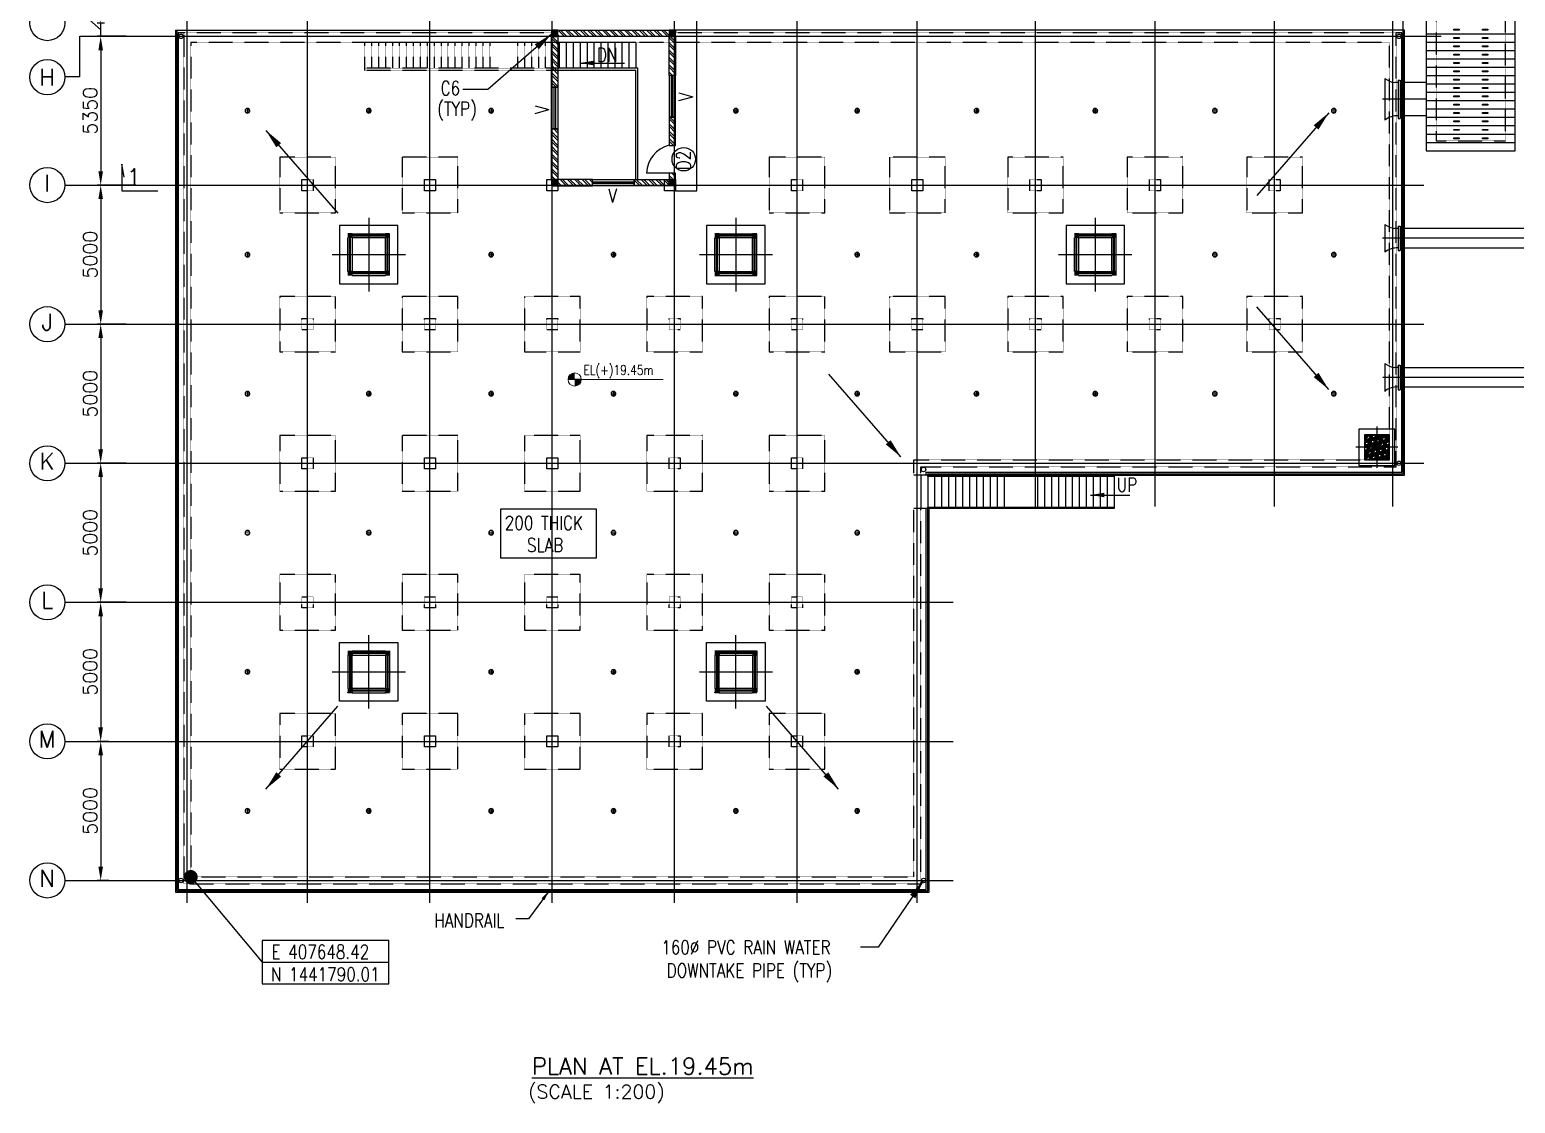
# Model space of a CAD drawing. Header units: millimetres. Extents: x -7644 to 230040, y 17031 to 222323.
# Drawn here: x 102246 to 155664, y 144753 to 183353 of the extents above; entities that cross this region are included whole.
import ezdxf
from ezdxf.enums import TextEntityAlignment as Align

# ---------------------------------------------------------------- set-up
doc = ezdxf.new("R2010")
doc.units = ezdxf.units.MM
doc.header["$LTSCALE"] = 4
doc.header["$MEASUREMENT"] = 0
doc.header["$PDMODE"] = 34
doc.linetypes.add('CENTER', pattern=[2, 1.25, -0.25, 0.25, -0.25])
doc.linetypes.add('HIDDEN', pattern=[0.375, 0.25, -0.125])
doc.layers.get('0').update_dxf_attribs({"color": 8})
for name, color, linetype in [('3MM', 3, 'Continuous'), ('AIR COWL', 3, 'Continuous'), ('BRICK WALL', 1, 'Continuous'), ('CENTER', 252, 'CENTER'), ('DIM', 8, 'Continuous'), ('GD NAME', 6, 'CENTER'), ('GRID', 8, 'CENTER'), ('HANDRAIL', 6, 'Continuous'), ('HATCH', 253, 'Continuous'), ('MOTOR', 252, 'Continuous'), ('PIPE', 3, 'Continuous'), ('PIPE LINE(MOTOR)', 142, 'Continuous'), ('RCC WALL', 7, 'Continuous'), ('SHADE', 5, 'Continuous'), ('txt-1', 7, 'Continuous'), ('txt-2', 7, 'Continuous')]:
    doc.layers.add(name, color=color, linetype=linetype)
doc.layers.add('C - E - Text 2.5', color=3, linetype='CENTER', lineweight=35)
doc.layers.add('Object', color=7, linetype='Continuous', lineweight=0)
doc.styles.add('Mano', font='romand.shx', dxfattribs={"height": 3})
doc.styles.add('ROMANS', font='ROMANS')
doc.linetypes.add('FENCELINE1', pattern='A,0.25,-0.1,[133,ltypeshp.shx,S=0.1,R=0,X=-0.1,Y=0],-0.1,1', length=1.45)
doc.dimstyles.new('1-75N', dxfattribs={"dimscale": 75, "dimtxt": 5, "dimasz": 5, "dimexe": 1.25, "dimexo": 1.25, "dimgap": 1.25, "dimtad": 1, "dimdec": 0, "dimdsep": 46, "dimtxsty": 'ROMANS', "dimcen": 1, "dimclrd": 8, "dimclre": 8, "dimclrt": 5, "dimadec": 0, "dimazin": 0, "dimtfac": 1, "dimtdec": 0, "dimtmove": 0, "dimatfit": 3, "dimfxl": 1, "dimarcsym": 0})

# ---------------------------------------------------------------- blocks, each defined once
blk = doc.blocks.new('*D150')
at = {"layer": 'DEFPOINTS', "color": 0, "transparency": 16777216}
for p in [(104798, 183590), (105066, 183590), (105066, 183115)]:
    blk.add_point(p, dxfattribs=at)
at = {"layer": 'DIM', "color": 8, "lineweight": -2, "transparency": 16777216}
for p, q in [((103989, 184063), (103989, 185599)), ((104798, 184090), (104798, 184590)), ((104798, 183353), (103989, 184063)), ((104941, 183590), (104673, 183590)), ((104798, 183115), (104798, 183590)), ((104798, 183115), (104798, 183590)), ((104941, 183115), (104673, 183115)), ((104798, 182615), (104798, 182115))]:
    blk.add_line(p, q, dxfattribs=at)
at = {"layer": 'DIM', "color": 8, "transparency": 16777216}
for points in [[(104715, 184090), (104881, 184090), (104798, 183590)], [(104715, 182615), (104881, 182615), (104798, 183115)]]:
    blk.add_solid(points, dxfattribs=at)
at = {"layer": 'DIM', "color": 5, "transparency": 16777216, "insert": (103614, 184831), "char_height": 500, "attachment_point": 5, "rotation": 90, "style": 'ROMANS'}
blk.add_mtext('475', dxfattribs=at)
blk = doc.blocks.new('A$C472B03D5')
at = {"layer": 'DIM'}
h = blk.add_hatch(color=1, dxfattribs=at)
h.dxf.hatch_style = 1
h.paths.add_polyline_path([(0, 0), (-238, 0), (-238, -238, 0.414214)])
h.paths.add_polyline_path([(-238, 0), (-238, 238, 0.414214), (-476, 0)])
at = {"layer": 'DIM', "color": 1}
blk.add_line((0, 0), (-476, 0), dxfattribs=at)
at = {"layer": 'Object'}
blk.add_lwpolyline([(0, 0), (2950, 0)], dxfattribs=at)
blk.add_circle((-238, 0), 238, dxfattribs=at)
blk = doc.blocks.new('*D155')
at = {"layer": 'DEFPOINTS', "color": 0, "transparency": 16777216}
for p in [(105837, 183115), (104798, 177765), (105837, 177765)]:
    blk.add_point(p, dxfattribs=at)
at = {"layer": 'DIM', "color": 8, "lineweight": -2, "transparency": 16777216}
for p, q in [((105712, 183115), (104673, 183115)), ((104798, 182615), (104798, 178265)), ((105712, 177765), (104673, 177765))]:
    blk.add_line(p, q, dxfattribs=at)
at = {"layer": 'DIM', "color": 8, "transparency": 16777216}
for points in [[(104715, 182615), (104881, 182615), (104798, 183115)], [(104715, 178265), (104881, 178265), (104798, 177765)]]:
    blk.add_solid(points, dxfattribs=at)
at = {"layer": 'DIM', "color": 5, "transparency": 16777216, "insert": (104423, 180440), "char_height": 500, "attachment_point": 5, "rotation": 90, "style": 'ROMANS'}
blk.add_mtext('5350', dxfattribs=at)
blk = doc.blocks.new('*D156')
at = {"layer": 'DEFPOINTS', "color": 0, "transparency": 16777216}
for p in [(106188, 177765), (104798, 172765), (105837, 172765)]:
    blk.add_point(p, dxfattribs=at)
at = {"layer": 'DIM', "color": 8, "lineweight": -2, "transparency": 16777216}
for p, q in [((106063, 177765), (104673, 177765)), ((104798, 177265), (104798, 173265)), ((105712, 172765), (104673, 172765))]:
    blk.add_line(p, q, dxfattribs=at)
at = {"layer": 'DIM', "color": 8, "transparency": 16777216}
for points in [[(104715, 177265), (104881, 177265), (104798, 177765)], [(104715, 173265), (104881, 173265), (104798, 172765)]]:
    blk.add_solid(points, dxfattribs=at)
at = {"layer": 'DIM', "color": 5, "transparency": 16777216, "insert": (104423, 175265), "char_height": 500, "attachment_point": 5, "rotation": 90, "style": 'ROMANS'}
blk.add_mtext('5000', dxfattribs=at)
blk = doc.blocks.new('*D157')
at = {"layer": 'DEFPOINTS', "color": 0, "transparency": 16777216}
for p in [(105837, 172765), (104798, 167765), (105837, 167765)]:
    blk.add_point(p, dxfattribs=at)
at = {"layer": 'DIM', "color": 8, "lineweight": -2, "transparency": 16777216}
for p, q in [((105712, 172765), (104673, 172765)), ((104798, 172265), (104798, 168265)), ((105712, 167765), (104673, 167765))]:
    blk.add_line(p, q, dxfattribs=at)
at = {"layer": 'DIM', "color": 8, "transparency": 16777216}
for points in [[(104715, 172265), (104881, 172265), (104798, 172765)], [(104715, 168265), (104881, 168265), (104798, 167765)]]:
    blk.add_solid(points, dxfattribs=at)
at = {"layer": 'DIM', "color": 5, "transparency": 16777216, "insert": (104423, 170265), "char_height": 500, "attachment_point": 5, "rotation": 90, "style": 'ROMANS'}
blk.add_mtext('5000', dxfattribs=at)
blk = doc.blocks.new('*D158')
at = {"layer": 'DEFPOINTS', "color": 0, "transparency": 16777216}
for p in [(105837, 167765), (104798, 162765), (105837, 162765)]:
    blk.add_point(p, dxfattribs=at)
at = {"layer": 'DIM', "color": 8, "lineweight": -2, "transparency": 16777216}
for p, q in [((105712, 167765), (104673, 167765)), ((104798, 167265), (104798, 163265)), ((105712, 162765), (104673, 162765))]:
    blk.add_line(p, q, dxfattribs=at)
at = {"layer": 'DIM', "color": 8, "transparency": 16777216}
for points in [[(104715, 167265), (104881, 167265), (104798, 167765)], [(104715, 163265), (104881, 163265), (104798, 162765)]]:
    blk.add_solid(points, dxfattribs=at)
at = {"layer": 'DIM', "color": 5, "transparency": 16777216, "insert": (104423, 165265), "char_height": 500, "attachment_point": 5, "rotation": 90, "style": 'ROMANS'}
blk.add_mtext('5000', dxfattribs=at)
blk = doc.blocks.new('*D172')
at = {"layer": 'DEFPOINTS', "color": 0, "transparency": 16777216}
for p in [(105837, 162765), (104798, 157765), (105201, 157765)]:
    blk.add_point(p, dxfattribs=at)
at = {"layer": 'DIM', "color": 8, "lineweight": -2, "transparency": 16777216}
for p, q in [((105712, 162765), (104673, 162765)), ((104798, 162265), (104798, 158265)), ((105076, 157765), (104673, 157765))]:
    blk.add_line(p, q, dxfattribs=at)
at = {"layer": 'DIM', "color": 8, "transparency": 16777216}
for points in [[(104715, 162265), (104881, 162265), (104798, 162765)], [(104715, 158265), (104881, 158265), (104798, 157765)]]:
    blk.add_solid(points, dxfattribs=at)
at = {"layer": 'DIM', "color": 5, "transparency": 16777216, "insert": (104423, 160265), "char_height": 500, "attachment_point": 5, "rotation": 90, "style": 'ROMANS'}
blk.add_mtext('5000', dxfattribs=at)
blk = doc.blocks.new('*D173')
at = {"layer": 'DEFPOINTS', "color": 0, "transparency": 16777216}
for p in [(105201, 157765), (104798, 152765), (105210, 152765)]:
    blk.add_point(p, dxfattribs=at)
at = {"layer": 'DIM', "color": 8, "lineweight": -2, "transparency": 16777216}
for p, q in [((105076, 157765), (104673, 157765)), ((104798, 157265), (104798, 153265)), ((105085, 152765), (104673, 152765))]:
    blk.add_line(p, q, dxfattribs=at)
at = {"layer": 'DIM', "color": 8, "transparency": 16777216}
for points in [[(104715, 157265), (104881, 157265), (104798, 157765)], [(104715, 153265), (104881, 153265), (104798, 152765)]]:
    blk.add_solid(points, dxfattribs=at)
at = {"layer": 'DIM', "color": 5, "transparency": 16777216, "insert": (104423, 155265), "char_height": 500, "attachment_point": 5, "rotation": 90, "style": 'ROMANS'}
blk.add_mtext('5000', dxfattribs=at)
blk = doc.blocks.new('A$C76855C04')
at = {"layer": 'RCC WALL', "linetype": 'HIDDEN'}
for points in [[(-1000, 1000), (1000, 1000), (1000, -1000), (-1000, -1000)], [(-200, -200), (200, -200), (200, 200), (-200, 200)]]:
    blk.add_lwpolyline(points, close=True, dxfattribs=at)
blk = doc.blocks.new('A$C0ED2451D')
at = {"color": 4}
blk.add_line((0, 0), (0, 806), dxfattribs=at)
blk.add_arc((-20, -242), 1049, 13.366, 88.8848)
blk = doc.blocks.new('A$C39FC52EA')
at = {"layer": 'HATCH'}
h = blk.add_hatch(color=256, dxfattribs=at)
h.dxf.hatch_style = 1
h.paths.add_polyline_path([(-115, 115), (115, 115), (115, -115), (-115, -115)])
at = {"layer": 'RCC WALL'}
blk.add_lwpolyline([(-115, 115), (115, 115), (115, -115), (-115, -115)], close=True, dxfattribs=at)
blk = doc.blocks.new('A$Cb5ffd65c')
at = {"layer": 'HATCH'}
h = blk.add_hatch(color=256, dxfattribs=at)
h.dxf.hatch_style = 1
h.paths.add_polyline_path([(-1650, 1650), (-1800, 1650), (-1800, 1800), (-1650, 1800)])
h = blk.add_hatch(color=256, dxfattribs=at)
h.dxf.hatch_style = 1
h.paths.add_polyline_path([(-300, 1650), (-450, 1650), (-450, 1800), (-300, 1800)])
h = blk.add_hatch(color=256, dxfattribs=at)
h.dxf.hatch_style = 1
h.paths.add_polyline_path([(-1650, 300), (-1800, 300), (-1800, 450), (-1650, 450)])
h = blk.add_hatch(color=256, dxfattribs=at)
h.dxf.hatch_style = 1
h.paths.add_polyline_path([(-300, 300), (-450, 300), (-450, 450), (-300, 450)])
at = {"layer": 'CENTER'}
for p, q in [((-1050, 2370), (-1050, -270)), ((-2370, 1050), (270, 1050))]:
    blk.add_line(p, q, dxfattribs=at)
at = {"layer": 'RCC WALL'}
blk.add_lwpolyline([(0, 0), (-2100, 0), (-2100, 2100), (0, 2100)], close=True, dxfattribs=at)
at = {"layer": 'RCC WALL', "linetype": 'HIDDEN'}
for points in [[(-1650, 1650), (-1800, 1650), (-1800, 1800), (-1650, 1800)], [(-300, 1650), (-450, 1650), (-450, 1800), (-300, 1800)], [(-1650, 300), (-1800, 300), (-1800, 450), (-1650, 450)], [(-300, 300), (-450, 300), (-450, 450), (-300, 450)]]:
    blk.add_lwpolyline(points, close=True, dxfattribs=at)
at = {"layer": 'SHADE'}
for points in [[(-1800, 1650), (-1800, 450)], [(-1740, 450), (-1740, 1650)], [(-1710, 450), (-1710, 1650)], [(-450, 1800), (-1650, 1800)], [(-450, 1740), (-1650, 1740)], [(-450, 1710), (-1650, 1710)], [(-390, 450), (-390, 1650)], [(-360, 450), (-360, 1650)], [(-300, 1650), (-300, 450)], [(-450, 390), (-1650, 390)], [(-450, 360), (-1650, 360)], [(-450, 300), (-1650, 300)]]:
    blk.add_lwpolyline(points, dxfattribs=at)
blk.add_lwpolyline([(-450, 1650), (-450, 450), (-1650, 450), (-1650, 1650)], close=True, dxfattribs=at)
blk = doc.blocks.new('AIRCOWL')
at = {"layer": 'HATCH'}
h = blk.add_hatch(dxfattribs=at)
h.set_pattern_fill('ANSI31', color=256, scale=50)
edge = h.paths.add_edge_path(flags=17)
edge.add_arc((645526, 214891), 75, 0, 360)
edge = h.paths.add_edge_path()
edge.add_arc((645526, 214891), 83, 0, 360)
at = {"layer": 'AIR COWL'}
for radius in [83, 75]:
    blk.add_circle((645526, 214891), radius, dxfattribs=at)
at = {"layer": 'CENTER', "ltscale": 0.5}
for points in [[(645431, 214891), (645621, 214891)], [(645526, 214986), (645526, 214796)]]:
    blk.add_lwpolyline(points, dxfattribs=at)
blk = doc.blocks.new('A$C150D4C61')
at = {"layer": 'HATCH'}
h = blk.add_hatch(dxfattribs=at)
h.set_pattern_fill('HOUND', color=256, scale=500)
h.paths.add_polyline_path([(-450, 450), (-450, -450), (450, -450), (450, 450)])
at = {"layer": 'CENTER'}
for points in [[(0, 750), (0, -750)], [(750, 0), (-750, 0)]]:
    blk.add_lwpolyline(points, dxfattribs=at)
at = {"layer": 'RCC WALL', "linetype": 'Continuous'}
for points in [[(-650, 650), (-650, -650), (650, -650), (650, 650)], [(-450, 450), (-450, -450), (450, -450), (450, 450)]]:
    blk.add_lwpolyline(points, close=True, dxfattribs=at)
blk = doc.blocks.new('MOTOER')
at = {"layer": 'CENTER'}
for points in [[(-9751, -5299), (-11323, -5299)], [(4641, -10299), (-11323, -10299)], [(4648, -15299), (-11323, -15299)]]:
    blk.add_lwpolyline(points, dxfattribs=at)
at = {"layer": 'PIPE LINE(MOTOR)'}
for p, q in [((-10757, -4700, 0), (-10878, -4700, 0)), ((-10757, -4610, 0), (-10685, -4610, 0)), ((-10757, -4610, 0), (-10757, -5993, 0)), ((-10685, -4610, 0), (-10685, -5993, 0)), ((-9751, -4700, 0), (-10685, -4700, 0)), ((-10757, -5993, 0), (-10685, -5993, 0)), ((-9751, -5899, 0), (-10685, -5899, 0)), ((-10757, -9947, 0), (-10878, -9947, 0)), ((-10757, -9857, 0), (-10685, -9857, 0)), ((-10757, -9857, 0), (-10757, -10742, 0)), ((-10685, -9857, 0), (-10685, -10742, 0)), ((-1432, -9950), (-10685, -9950, 0)), ((-1432, -10650), (-10685, -10650, 0)), ((-10757, -10742, 0), (-10685, -10742, 0)), ((-10757, -14947, 0), (-10878, -14947, 0)), ((-10757, -14857, 0), (-10685, -14857, 0)), ((-10757, -14857, 0), (-10757, -15742, 0)), ((-10685, -14857, 0), (-10685, -15742, 0)), ((-1432, -14950), (-10685, -14950, 0)), ((-10757, -15742, 0), (-10685, -15742, 0)), ((-1432, -15650), (-10685, -15650, 0))]:
    blk.add_line(p, q, dxfattribs=at)
at = {"layer": 'PIPE LINE(MOTOR)', "elevation": 0}
for points in [[(-11245, -4550), (-11245, -6053)], [(-11245, -9797), (-11245, -10802)], [(-11245, -14797), (-11245, -15802)]]:
    blk.add_lwpolyline(points, dxfattribs=at)
at = {"layer": 'PIPE LINE(MOTOR)'}
for centre, radius, start, end in [((-10781, -3937, 0), 768, 232.8264, 262.7632), ((-10821, -6547, 0), 651, 84.4138, 130.7102), ((-10781, -9185, 0), 768, 232.8264, 262.7632), ((-10820, -11295, 0), 651, 84.4138, 130.7102), ((-10781, -14185, 0), 768, 232.8264, 262.7632), ((-10820, -16295, 0), 651, 84.4138, 130.7102)]:
    blk.add_arc(centre, radius, start, end, dxfattribs=at)
blk = doc.blocks.new('A$C167F1A48')
at = {"layer": 'RCC WALL', "linetype": 'HIDDEN'}
for p, q in [((-10950, 0), (-10950, -1000)), ((-4000, 0), (-10950, 0)), ((-10700, 0), (-10700, -925)), ((-10450, 0), (-10450, -925)), ((-10200, 0), (-10200, -925)), ((-9950, 0), (-9950, -925)), ((-9700, 0), (-9700, -925)), ((-9450, 0), (-9450, -925)), ((-9200, 0), (-9200, -925)), ((-8950, 0), (-8950, -925)), ((-8700, 0), (-8700, -925)), ((-8450, 0), (-8450, -925)), ((-8200, 0), (-8200, -925)), ((-7950, 0), (-7950, -925)), ((-7700, 0), (-7700, -925)), ((-7450, 0), (-7450, -925)), ((-7200, 0), (-7200, -925)), ((-6950, 0), (-6950, -925)), ((-6700, 0), (-6700, -925)), ((-6450, 0), (-6450, -925)), ((-5450, 0), (-5450, -925)), ((-5200, 0), (-5200, -925)), ((-4950, 0), (-4950, -925)), ((-4700, 0), (-4700, -925)), ((-4450, 0), (-4450, -925)), ((-4200, 0), (-4200, -925)), ((-4000, -1000), (-10950, -1000))]:
    blk.add_line(p, q, dxfattribs=at)
at = {"layer": 'RCC WALL'}
for p, q in [((-1200, 0), (-4000, 0)), ((-3950, 0), (-3950, -925)), ((-3700, 0), (-3700, -925)), ((-3450, 0), (-3450, -925)), ((-3200, 0), (-3200, -925)), ((-2950, 0), (-2950, -925)), ((-2700, 0), (-2700, -925)), ((-2450, 0), (-2450, -925)), ((-2200, 0), (-2200, -925)), ((-1950, 0), (-1950, -925)), ((-1700, 0), (-1700, -925)), ((-1450, 0), (-1450, -925)), ((-1200, 0), (-1200, -925)), ((-1200, -1000), (-4000, -1000))]:
    blk.add_line(p, q, dxfattribs=at)
at = {"layer": 'RCC WALL', "linetype": 'HIDDEN'}
blk.add_lwpolyline([(-4000, -925), (-10950, -925)], dxfattribs=at)
at = {"layer": 'RCC WALL'}
for points in [[(-1125, -4925), (-1125, -925), (-4000, -925)], [(-1200, -4925), (-1200, -1000)]]:
    blk.add_lwpolyline(points, dxfattribs=at)

msp = doc.modelspace()

# ---------------------------------------------------------------- hatches: boundary and pattern name
at = {"layer": 'HATCH'}
h = msp.add_hatch(dxfattribs=at)
h.set_pattern_fill('ANSI32', color=256, scale=500, angle=-90, style=0)
h.paths.add_polyline_path([(125236.6, 183110.3), (125466.6, 183110.3), (125466.6, 181707.8), (125236.6, 181707.8)])
h.paths.add_polyline_path([(125236.6, 183340.3), (125236.6, 183110.3), (121236.7, 183110.3), (121236.7, 183340.3)])
h.paths.add_polyline_path([(121006.7, 183110.3), (121236.7, 183110.3), (121236.7, 181287.8), (121006.7, 181287.8)])
h.paths.add_polyline_path([(121006.7, 179787.8), (121236.7, 179787.8), (121236.7, 177965.3), (121006.7, 177965.3)])
h.paths.add_polyline_path([(121236.6, 177965.3), (121236.6, 177735.3), (122486.6, 177735.3), (122486.6, 177965.3)])
h.paths.add_polyline_path([(125236.6, 177965.3), (125236.6, 177735.3), (123986.9, 177735.3), (123986.9, 177965.3)])
h.paths.add_polyline_path([(125236.6, 177965.3), (125466.6, 177965.3), (125466.6, 178195.3), (125236.6, 178195.3)])
h.paths.add_polyline_path([(125236.6, 179195.3), (125466.6, 179195.3), (125466.6, 180207.8), (125236.6, 180207.8)])

# ---------------------------------------------------------------- linework, layer by layer
at = {"color": 4}
msp.add_lwpolyline([(125466.6, 177565.3), (126236.6, 177565.3), (126236.6, 189140.3), (125466.6, 189140.3)], dxfattribs=at)
msp.add_lwpolyline([(115163.1, 150603.6), (110603.9, 150603.6), (110603.9, 149048.4), (115163.1, 149048.4)], close=True)
at = {"layer": '3MM', "color": 5}
for p, q in [((125326.6, 180207.8), (125326.6, 181707.8)), ((125376.6, 180207.8), (125376.6, 181707.8)), ((121096.7, 181287.8), (121096.7, 179787.8)), ((121146.7, 181287.8), (121146.7, 179787.8)), ((123986.6, 177875.3), (122486.6, 177875.3)), ((123986.6, 177825.3), (122486.6, 177825.3))]:
    msp.add_line(p, q, dxfattribs=at)
for points in [[(125466.6, 180207.8), (125466.6, 181707.8), (125236.6, 181707.8), (125236.6, 180207.8)], [(121236.7, 181287.8), (121236.7, 179787.8), (121006.7, 179787.8), (121006.7, 181287.8)], [(123986.6, 177735.3), (122486.6, 177735.3), (122486.6, 177965.3), (123986.6, 177965.3)]]:
    msp.add_lwpolyline(points, close=True, dxfattribs=at)
at = {"layer": 'BRICK WALL'}
for points in [[(125236.6, 183340.3), (125236.6, 183110.3), (121236.7, 183110.3), (121236.7, 183340.3)], [(121006.7, 183110.3), (121236.7, 183110.3), (121236.7, 181287.8), (121006.7, 181287.8)], [(125236.6, 183110.3), (125466.6, 183110.3), (125466.6, 181707.8), (125236.6, 181707.8)], [(125236.6, 179195.3), (125466.6, 179195.3), (125466.6, 180207.8), (125236.6, 180207.8)], [(121006.7, 179787.8), (121236.7, 179787.8), (121236.7, 177965.3), (121006.7, 177965.3)], [(121236.6, 177965.3), (121236.6, 177735.3), (122486.6, 177735.3), (122486.6, 177965.3)], [(125236.6, 177965.3), (125236.6, 177735.3), (123986.9, 177735.3), (123986.9, 177965.3)], [(125236.6, 177965.3), (125466.6, 177965.3), (125466.6, 178195.3), (125236.6, 178195.3)]]:
    msp.add_lwpolyline(points, close=True, dxfattribs=at)
at = {"layer": 'DIM', "color": 7, "linetype": 'Continuous'}
msp.add_lwpolyline([(122620.7, 166113.7), (119175.3, 166113.7), (119175.3, 164369.1), (122620.7, 164369.1)], close=True, dxfattribs=at)
at = {"layer": 'GRID'}
for points in [[(107911.6, 151962.7), (107911.6, 217000.4)], [(112236.6, 151962.7), (112236.6, 217000.4)], [(116636.6, 151962.7), (116636.6, 217000.4)], [(121036.6, 151962.7), (121036.6, 217000.4)], [(125436.6, 151962.7), (125436.6, 217000.4)], [(129836.6, 151962.7), (129836.6, 217000.4)], [(134161.6, 151962.7), (134161.6, 217000.4)], [(138411.6, 166205), (138411.6, 217000.4)], [(142711.6, 166205), (142711.6, 217000.4)], [(147011.6, 166205), (147011.6, 217000.4)], [(151261.6, 166205), (151261.6, 217000.4)], [(104034.6, 183115.3), (104034.6, 181652.9), (103509, 181652.9)], [(104034.6, 183115.3), (152997.1, 183115.3)], [(103509, 177765.3), (152378.5, 177765.3)], [(103509, 172765.3), (152378.5, 172765.3)], [(103509, 167765.3), (152378.5, 167765.3)], [(103509, 162765.3), (135455.7, 162765.3)], [(103509, 157765.3), (135455.7, 157765.3)], [(103509, 152765.3), (135455.7, 152765.3)]]:
    msp.add_lwpolyline(points, dxfattribs=at)
at = {"layer": 'HANDRAIL', "linetype": 'FENCELINE1', "ltscale": 0.5}
for points in [[(141236.3, 167290.3), (134536.6, 167290.3), (134536.6, 167390.3), (151636.6, 167390.2), (151636.6, 183340.3), (151636.6, 199315.5), (134536.6, 199315.5), (134536.6, 199415.5), (141236.6, 199415.5)], [(107536.5, 183340.3), (107536.5, 152390.5), (134536.5, 152390.5), (134536.6, 166190.3), (141236.3, 166190.3)]]:
    msp.add_lwpolyline(points, dxfattribs=at)
at = {"layer": 'PIPE', "color": 5}
for centre in [(107686.6, 183115.3), (151486.6, 183115.3), (151486.6, 167765.3), (134386.6, 167540.3), (107686.6, 152765.3), (134386.5, 152765.3)]:
    msp.add_circle(centre, 80, dxfattribs=at)
at = {"layer": 'RCC WALL'}
for p, q in [((141236.3, 167340.3), (134036.3, 167340.3)), ((141236.3, 167340.3), (141236.3, 166140.3)), ((141236.3, 166140.3), (134036.3, 166140.3))]:
    msp.add_line(p, q, dxfattribs=at)
at = {"layer": 'RCC WALL', "linetype": 'CENTER'}
for p, q in [((134286.3, 167340.3), (134286.3, 166140.3)), ((134536.3, 167340.3), (134536.3, 166140.3)), ((134786.3, 167340.3), (134786.3, 166140.3)), ((135036.3, 167340.3), (135036.3, 166140.3)), ((135286.3, 167340.3), (135286.3, 166140.3)), ((135536.3, 167340.3), (135536.3, 166140.3)), ((135786.3, 167340.3), (135786.3, 166140.3)), ((136036.3, 167340.3), (136036.3, 166140.3)), ((136286.3, 167340.3), (136286.3, 166140.3)), ((136536.3, 167340.3), (136536.3, 166140.3)), ((136786.3, 167340.3), (136786.3, 166140.3)), ((137036.3, 167340.3), (137036.3, 166140.3)), ((137286.3, 167340.3), (137286.3, 166140.3)), ((138486.3, 167340.3), (138486.3, 166140.3)), ((138736.3, 167340.3), (138736.3, 166140.3)), ((138986.3, 167340.3), (138986.3, 166140.3)), ((139236.3, 167340.3), (139236.3, 166140.3)), ((139486.3, 167340.3), (139486.3, 166140.3)), ((139736.3, 167340.3), (139736.3, 166140.3)), ((139986.3, 167340.3), (139986.3, 166140.3)), ((140236.3, 167340.3), (140236.3, 166140.3)), ((140486.3, 167340.3), (140486.3, 166140.3)), ((140736.3, 167340.3), (140736.3, 166140.3)), ((140986.3, 167340.3), (140986.3, 166140.3))]:
    msp.add_line(p, q, dxfattribs=at)
at = {"layer": 'RCC WALL'}
for points in [[(152464.5, 179003.2), (155664.5, 179003.2), (155664.5, 187703.2), (152464.5, 187703.2)], [(153453.3, 183371), (153648.8, 183371), (153648.8, 183335.5), (153453.3, 183335.5)], [(154482.2, 183371), (154677.7, 183371), (154677.7, 183335.5), (154482.2, 183335.5)], [(153453.3, 183071), (153648.8, 183071), (153648.8, 183035.5), (153453.3, 183035.5)], [(153453.3, 182771), (153648.8, 182771), (153648.8, 182735.5), (153453.3, 182735.5)], [(154482.2, 183071), (154677.7, 183071), (154677.7, 183035.5), (154482.2, 183035.5)], [(154482.2, 182771), (154677.7, 182771), (154677.7, 182735.5), (154482.2, 182735.5)], [(153453.3, 182471), (153648.8, 182471), (153648.8, 182435.5), (153453.3, 182435.5)], [(153453.3, 182171), (153648.8, 182171), (153648.8, 182135.5), (153453.3, 182135.5)], [(154482.2, 182471), (154677.7, 182471), (154677.7, 182435.5), (154482.2, 182435.5)], [(154482.2, 182171), (154677.7, 182171), (154677.7, 182135.5), (154482.2, 182135.5)], [(153453.3, 181871), (153648.8, 181871), (153648.8, 181835.5), (153453.3, 181835.5)], [(154482.2, 181871), (154677.7, 181871), (154677.7, 181835.5), (154482.2, 181835.5)], [(153453.3, 181571), (153648.8, 181571), (153648.8, 181535.5), (153453.3, 181535.5)], [(153453.3, 181271), (153648.8, 181271), (153648.8, 181235.5), (153453.3, 181235.5)], [(154482.2, 181571), (154677.7, 181571), (154677.7, 181535.5), (154482.2, 181535.5)], [(154482.2, 181271), (154677.7, 181271), (154677.7, 181235.5), (154482.2, 181235.5)], [(153453.3, 180971), (153648.8, 180971), (153648.8, 180935.5), (153453.3, 180935.5)], [(153453.3, 180671), (153648.8, 180671), (153648.8, 180635.5), (153453.3, 180635.5)], [(154482.2, 180971), (154677.7, 180971), (154677.7, 180935.5), (154482.2, 180935.5)], [(154482.2, 180671), (154677.7, 180671), (154677.7, 180635.5), (154482.2, 180635.5)], [(153453.3, 180371), (153648.8, 180371), (153648.8, 180335.5), (153453.3, 180335.5)], [(153453.3, 180071), (153648.8, 180071), (153648.8, 180035.5), (153453.3, 180035.5)], [(154482.2, 180371), (154677.7, 180371), (154677.7, 180335.5), (154482.2, 180335.5)], [(154482.2, 180071), (154677.7, 180071), (154677.7, 180035.5), (154482.2, 180035.5)], [(153453.3, 179771), (153648.8, 179771), (153648.8, 179735.5), (153453.3, 179735.5)], [(154482.2, 179771), (154677.7, 179771), (154677.7, 179735.5), (154482.2, 179735.5)], [(153453.3, 179471), (153648.8, 179471), (153648.8, 179435.5), (153453.3, 179435.5)], [(154482.2, 179471), (154677.7, 179471), (154677.7, 179435.5), (154482.2, 179435.5)]]:
    msp.add_lwpolyline(points, close=True, dxfattribs=at)
at = {"layer": 'RCC WALL', "linetype": 'HIDDEN'}
msp.add_lwpolyline([(152814.5, 179353.2), (155314.5, 179353.2), (155314.5, 187353.2), (152814.5, 187353.2)], close=True, dxfattribs=at)
at = {"layer": 'RCC WALL'}
for points in [[(107486.5, 183340.3), (107486.5, 152340.5), (134586.5, 152340.5), (134586.6, 166140.3)], [(107486.5, 183340.3), (121006.7, 183340.3)], [(107586.5, 183240.3), (107586.5, 152440.5), (134486.5, 152440.5), (134486.6, 166140.3)], [(121006.7, 183340.3), (121006.7, 183240.3)], [(151686.6, 183340.3), (125466.6, 183340.3)], [(134486.6, 167340.3), (134486.6, 167440.3), (151586.6, 167440.2), (151586.6, 183240.3)], [(141236.3, 167340.2), (151686.6, 167340.2), (151686.6, 183340.3)], [(152464.5, 183203.2), (155664.5, 183203.2)], [(152464.5, 182903.2), (155664.5, 182903.2)], [(152464.5, 182603.2), (155664.5, 182603.2)], [(152464.5, 182303.2), (155664.5, 182303.2)], [(152464.5, 182003.2), (155664.5, 182003.2)], [(152464.5, 181703.2), (155664.5, 181703.2)], [(152464.5, 181403.2), (155664.5, 181403.2)], [(152464.5, 181103.2), (155664.5, 181103.2)], [(152464.5, 180803.2), (155664.5, 180803.2)], [(152464.5, 180503.2), (155664.5, 180503.2)], [(152464.5, 180203.2), (155664.5, 180203.2)], [(152464.5, 179903.2), (155664.5, 179903.2)], [(152464.5, 179603.2), (155664.5, 179603.2)], [(152464.5, 179303.2), (155664.5, 179303.2)], [(152464.5, 179003.2), (155664.5, 179003.2)]]:
    msp.add_lwpolyline(points, dxfattribs=at)
at = {"layer": 'RCC WALL', "linetype": 'HIDDEN'}
for points in [[(121006.7, 183240.3), (107586.5, 183240.3)], [(107786.6, 183240.3), (107786.5, 152640.5), (134286.5, 152640.5), (134286.6, 166140.3)], [(151586.6, 183240.3), (125466.6, 183240.3)], [(134286.6, 167340.3), (134286.6, 167640.3), (151386.6, 167640.3), (151386.7, 183240.3)], [(134036.6, 167340.3), (134036.6, 167890.3), (151136.6, 167890.3), (151136.7, 182890.3), (108036.6, 182890.3), (108036.5, 152890.5), (134036.5, 152890.5), (134036.6, 166140.3)]]:
    msp.add_lwpolyline(points, dxfattribs=at)
at = {"layer": 'RCC WALL', "linetype": 'CENTER'}
msp.add_lwpolyline([(125466.6, 183340.3), (125466.6, 183240.3)], dxfattribs=at)
for points in [[(121236.6, 177965.3), (121236.6, 177565.3), (120836.6, 177565.3), (120836.6, 177965.3)], [(125466.6, 177965.3), (125466.6, 177565.3), (125066.6, 177565.3), (125066.6, 177965.3)]]:
    msp.add_lwpolyline(points, close=True, dxfattribs=at)
at = {"layer": 'txt-1'}
msp.add_lwpolyline([(105644.9, 178045.5), (105561.3, 178519.2), (105561.3, 177565.3), (106849.6, 177565.3)], dxfattribs=at)
for centre in [(102877.4, 183590.3), (102877.4, 181646.6), (102877.4, 177765.3), (102877.4, 172765.3), (102877.4, 167765.3), (102877.4, 162765.3), (102877.4, 157765.3), (102877.4, 152765.3)]:
    msp.add_circle(centre, 631.6, dxfattribs=at)
at = {"layer": 'txt-2'}
msp.add_circle((125763.3, 178697.7, 0), 421.9, dxfattribs=at)

# ---------------------------------------------------------------- block references
at = {"rotation": 90.00000000000001}
msp.add_blockref('A$C0ED2451D', (125236.7, 178195.3), dxfattribs=at)
msp.add_blockref('A$C150D4C61', (150686.6, 168340.3))
at = {"layer": 'AIR COWL', "xscale": -1, "rotation": 90}
for p in [(324965.3, 825966.2), (329327.8, 825966.2), (333727.8, 825966.2), (342527.8, 825966.2), (346890.3, 825966.2), (351177.8, 825966.2), (355452.8, 825966.2), (359752.8, 825966.2), (364027.8, 825966.2), (324965.3, 820791.2), (333727.8, 820791.2), (338127.8, 820791.2), (346890.3, 820791.2), (351177.8, 820791.2), (359752.8, 820791.2), (364027.8, 820791.2), (324965.3, 815791.2), (329327.8, 815791.2), (333727.8, 815791.2), (338127.8, 815791.2), (342527.8, 815791.2), (346890.3, 815791.2), (351177.8, 815791.2), (355452.8, 815791.2), (359752.8, 815791.2), (364027.8, 815791.2), (324965.3, 810791.2), (329327.8, 810791.2), (333727.8, 810791.2), (338127.8, 810791.2), (342527.8, 810791.2), (346890.3, 810791.2), (324965.3, 805791.2), (333727.8, 805791.2), (338127.8, 805791.2), (346890.3, 805791.2), (324965.3, 800791.2), (329327.8, 800791.2), (333727.8, 800791.2), (338127.8, 800791.2), (342527.8, 800791.2), (346890.3, 800791.2)]:
    msp.add_blockref('AIRCOWL', p, dxfattribs=at)
at = {"layer": 'GD NAME'}
msp.add_blockref('A$C472B03D5', (122079.4, 170777.7), dxfattribs=at)
at = {"layer": 'MOTOR'}
msp.add_blockref('MOTOER', (162215.4, 186151.8, 0), dxfattribs=at)
at = {"layer": 'RCC WALL', "xscale": -1}
for name, p, rotation in [('A$C39FC52EA', (121121.7, 183225.3), 270.0000000000001), ('A$C39FC52EA', (125351.6, 183225.3), 270.0000000000001), ('A$C76855C04', (112236.6, 177765.3), 90), ('A$C76855C04', (116636.6, 177765.3), 90), ('A$C76855C04', (129836.6, 177765.3), 90), ('A$C76855C04', (134161.6, 177765.3), 90), ('A$C76855C04', (138411.6, 177765.3), 90), ('A$C76855C04', (142711.6, 177765.3), 90), ('A$C76855C04', (147011.6, 177765.3), 90), ('A$C39FC52EA', (121121.7, 177850.3), 90), ('A$C76855C04', (112236.6, 172765.3), 90), ('A$C76855C04', (116636.6, 172765.3), 90), ('A$C76855C04', (121036.6, 172765.3), 90), ('A$C76855C04', (125436.6, 172765.3), 90), ('A$C76855C04', (129836.6, 172765.3), 90), ('A$C76855C04', (134161.6, 172765.3), 90), ('A$C76855C04', (138411.6, 172765.3), 90), ('A$C76855C04', (142711.6, 172765.3), 90), ('A$C76855C04', (147011.6, 172765.3), 90), ('A$C76855C04', (112236.6, 167765.3), 90), ('A$C76855C04', (116636.6, 167765.3), 90), ('A$C76855C04', (121036.6, 167765.3), 90), ('A$C76855C04', (125436.6, 167765.3), 90), ('A$C76855C04', (129836.6, 167765.3), 90), ('A$C76855C04', (112236.6, 162765.3), 90), ('A$C76855C04', (116636.6, 162765.3), 90), ('A$C76855C04', (121036.6, 162765.3), 90), ('A$C76855C04', (125436.6, 162765.3), 90), ('A$C76855C04', (129836.6, 162765.3), 90), ('A$C76855C04', (112236.6, 157765.3), 90), ('A$C76855C04', (116636.6, 157765.3), 90), ('A$C76855C04', (121036.6, 157765.3), 90), ('A$C76855C04', (125436.6, 157765.3), 90), ('A$C76855C04', (129836.6, 157765.3), 90)]:
    msp.add_blockref(name, p, dxfattribs=dict(at, rotation=rotation))
at = {"layer": 'RCC WALL'}
msp.add_blockref('A$C167F1A48', (125236.6, 182890.3), dxfattribs=at)
at = {"layer": 'RCC WALL', "rotation": 270}
msp.add_blockref('A$C39FC52EA', (125351.6, 177850.3), dxfattribs=at)
at = {"layer": 'SHADE', "xscale": -1, "rotation": 90}
for p in [(115486.6, 174215.3), (128686.6, 174215.3), (141611.6, 174215.3)]:
    msp.add_blockref('A$Cb5ffd65c', p, dxfattribs=at)
at = {"layer": 'SHADE', "rotation": 90.00000000000001}
for p in [(115486.6, 161315.3), (128686.6, 161315.3)]:
    msp.add_blockref('A$Cb5ffd65c', p, dxfattribs=at)

# ---------------------------------------------------------------- texts
at = {"layer": 'C - E - Text 2.5', "style": 'Mano', "width": 0.8}
msp.add_text('EL(+)19.45m', height=350, dxfattribs=at).set_placement((122161.1, 170943.8))
at = {"layer": 'txt-1', "color": 6, "style": 'ROMANS'}
for s, p in [('H', (102877.4, 181646.6)), ('I', (102877.4, 177841.1)), ('J', (102877.4, 172841.1)), ('K', (102877.4, 167841.1)), ('L', (102877.4, 162841.1)), ('M', (102877.4, 157841.1)), ('N', (102877.4, 152841.1))]:
    msp.add_text(s, height=600, dxfattribs=at).set_placement(p, align=Align.MIDDLE_CENTER)
msp.add_text('1', height=600, dxfattribs=at).set_placement((105732.7, 177757.8))
at = {"layer": 'txt-1', "style": 'ROMANS'}
msp.add_text('%%UPLAN AT EL.19.45m', height=600, dxfattribs=at).set_placement((120305.7, 145788.6))
at = {"layer": 'txt-2', "style": 'ROMANS', "width": 0.8}
for s, rotation, p in [('DN', 360, (122640, 182197.1)), ('C6', 0, (117019.7, 180999.2)), ('(TYP)', 0, (116897.9, 180254)), ('V', 90, (120917.5, 180328.9)), ('V', 90, (126092.7, 180788.1, 0)), ('D2', 90, (126007.7, 178301.4, 0)), ('V', 360, (123049.4, 177135.3, 0)), ('UP', 0, (141332.6, 166737.3)), ('200 THICK', 0, (119327.4, 165368.3)), ('SLAB', 0, (120124.7, 164575.5)), ('HANDRAIL', 0, (116794.5, 151073.2)), ('160%%C PVC RAIN WATER', 0, (124955.3, 150111)), ('DOWNTAKE PIPE (TYP)', 0, (125149.5, 149278))]:
    msp.add_text(s, height=500, rotation=rotation, dxfattribs=at).set_placement(p)
for s, p in [('E 407648.42', (112696.9, 150202.4, -30)), ('N 1441790.01', (112873.9, 149388.9, -30))]:
    msp.add_text(s, height=500, rotation=0, dxfattribs=at).set_placement(p, align=Align.MIDDLE_CENTER)
at = {"layer": 'txt-2', "style": 'ROMANS'}
msp.add_text('(SCALE 1:200)', height=500, dxfattribs=at).set_placement((120170.2, 144920))

# ---------------------------------------------------------------- dimensions: what is measured, and where the dimension line sits
at = {"layer": 'DIM', "color": 5}
dim = msp.add_linear_dim(base=(104798, 183590.3), p1=(105066.1, 183115.3), p2=(105066.1, 183590.3), angle=270, dimstyle='1-75N', override={"dimscale": 100, "dimtmove": 1}, dxfattribs=at)
dim.commit()
dim.dimension.update_dxf_attribs({"geometry": '*D150', "text_midpoint": (103988.7, 184188.4), "dimtype": 160})
for base, p1, p2, picture, middle in [((104798, 177765.3), (105836.5, 183115.3), (105836.5, 177765.3), '*D155', (104423, 180440.3)), ((104798, 172765.3), (106188.1, 177765.3), (105836.5, 172765.3), '*D156', (104423, 175265.3)), ((104798, 167765.3), (105836.5, 172765.3), (105836.5, 167765.3), '*D157', (104423, 170265.3)), ((104798, 162765.3), (105836.5, 167765.3), (105836.5, 162765.3), '*D158', (104423, 165265.3)), ((104798, 157765.3), (105836.5, 162765.3), (105200.8, 157765.3), '*D172', (104423, 160265.3)), ((104798, 152765.3), (105200.8, 157765.3), (105210.1, 152765.3), '*D173', (104423, 155265.3))]:
    dim = msp.add_linear_dim(base=base, p1=p1, p2=p2, angle=270, dimstyle='1-75N', override={"dimscale": 100}, dxfattribs=at)
    dim.commit()
    dim.dimension.update_dxf_attribs({"geometry": picture, "text_midpoint": middle})

# ---------------------------------------------------------------- leaders
for points, override in [([(121006.7, 183195.5), (118723.9, 181202.8), (117818.4, 181202.8)], {"dimscale": 100, "dimasz": 7, "dimtad": 0}), ([(122022.7, 182155.6), (123638, 182155.6)], {"dimscale": 100, "dimasz": 5, "dimtad": 0}), ([(148960.4, 180368.8), (146371.7, 177392.3)], {"dimscale": 100, "dimasz": 7, "dimtad": 0}), ([(110740.3, 179729.1), (113329, 176752.6)], {"dimscale": 100, "dimasz": 7, "dimtad": 0}), ([(148960.4, 170411.9), (146371.7, 173388.3)], {"dimscale": 100, "dimasz": 7, "dimtad": 0}), ([(133574.6, 167990.5), (130986, 170967)], {"dimscale": 100, "dimasz": 7, "dimtad": 0}), ([(140392.6, 166623.6), (141806, 166623.6)], {"dimscale": 100, "dimasz": 5, "dimtad": 0}), ([(110740.3, 156051.6), (113329, 159028.1)], {"dimscale": 100, "dimasz": 7, "dimtad": 0}), ([(131332.8, 156051.6), (128744.1, 159028.1)], {"dimscale": 100, "dimasz": 7, "dimtad": 0}), ([(134386.5, 152765.3), (132759.9, 150361.3), (132117.4, 150361.3)], {"dimscale": 100, "dimasz": 7, "dimtad": 0})]:
    msp.add_leader(points, dimstyle='1-75N', override=override, dxfattribs=at)
at = {"layer": 'DIM'}
for points, override in [([(108036.5, 152890.5), (110603.9, 149826), (115163.1, 149826)], {"dimscale": 100, "dimtad": 0, "dimldrblk": 'Dot'}), ([(120925.6, 152390.5), (120177.3, 151382.1), (119728.6, 151382.1)], {"dimtad": 0})]:
    msp.add_leader(points, dimstyle='1-75N', override=override, dxfattribs=at)

doc.saveas('drawing.dxf')
